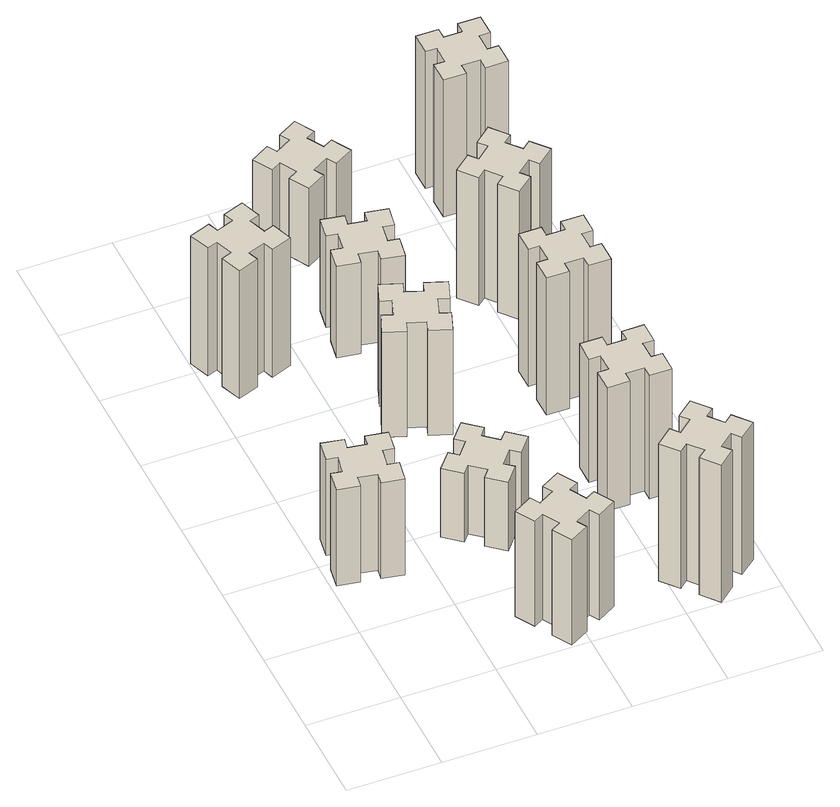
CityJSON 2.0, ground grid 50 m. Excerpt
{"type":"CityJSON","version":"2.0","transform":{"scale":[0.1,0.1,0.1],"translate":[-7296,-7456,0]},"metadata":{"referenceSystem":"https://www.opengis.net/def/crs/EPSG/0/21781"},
"CityObjects":{
"building1":{"type":"Building","attributes":{"class":"1000","function":"1000","usage":"1000","yearOfConstruction":2016,"roofType":"1000","measuredHeight":63,"storeysAboveGround":30,"storeysBelowGround":0},"geometry":[{"type":"Solid","lod":"1","boundaries":[[[[0,1,2,3,4,5,6,7,8,9,10,11,12,13,14,15,16,17,18,19]],[[17,16,20,21]],[[16,15,22,20]],[[15,14,23,22]],[[14,13,24,23]],[[13,12,25,24]],[[12,11,26,25]],[[11,10,27,26]],[[10,9,28,27]],[[9,8,29,28]],[[8,7,30,29]],[[7,6,31,30]],[[6,5,32,31]],[[5,4,33,32]],[[4,3,34,33]],[[3,2,35,34]],[[2,1,36,35]],[[1,0,37,36]],[[0,19,38,37]],[[19,18,39,38]],[[18,17,21,39]],[[24,25,26,27,28,29,30,31,32,33,34,35,36,37,38,39,21,20,22,23]]]]}]},
"building2":{"type":"Building","attributes":{"class":"1000","function":"1000","usage":"1000","yearOfConstruction":2016,"roofType":"1000","measuredHeight":84,"storeysAboveGround":30,"storeysBelowGround":0},"geometry":[{"type":"Solid","lod":"1","boundaries":[[[[40,41,42,43,44,45,46,47,48,49,50,51,52,53,54,55,56,57,58,59]],[[57,56,60,61]],[[56,55,62,60]],[[55,54,63,62]],[[54,53,64,63]],[[53,52,65,64]],[[52,51,66,65]],[[51,50,67,66]],[[50,49,68,67]],[[49,48,69,68]],[[48,47,70,69]],[[47,46,71,70]],[[46,45,72,71]],[[45,44,73,72]],[[44,43,74,73]],[[43,42,75,74]],[[42,41,76,75]],[[41,40,77,76]],[[40,59,78,77]],[[59,58,79,78]],[[58,57,61,79]],[[64,65,66,67,68,69,70,71,72,73,74,75,76,77,78,79,61,60,62,63]]]]}]},
"building3":{"type":"Building","attributes":{"class":"1000","function":"1000","usage":"1000","yearOfConstruction":2016,"roofType":"1000","measuredHeight":69,"storeysAboveGround":30,"storeysBelowGround":0},"geometry":[{"type":"Solid","lod":"1","boundaries":[[[[80,81,82,83,84,85,86,87,88,89,90,91,92,93,94,95,96,97,98,99]],[[97,96,100,101]],[[96,95,102,100]],[[95,94,103,102]],[[94,93,104,103]],[[93,92,105,104]],[[92,91,106,105]],[[91,90,107,106]],[[90,89,108,107]],[[89,88,109,108]],[[88,87,110,109]],[[87,86,111,110]],[[86,85,112,111]],[[85,84,113,112]],[[84,83,114,113]],[[83,82,115,114]],[[82,81,116,115]],[[81,80,117,116]],[[80,99,118,117]],[[99,98,119,118]],[[98,97,101,119]],[[104,105,106,107,108,109,110,111,112,113,114,115,116,117,118,119,101,100,102,103]]]]}]},
"building4":{"type":"Building","attributes":{"class":"1000","function":"1000","usage":"1000","yearOfConstruction":2016,"roofType":"1000","measuredHeight":45,"storeysAboveGround":30,"storeysBelowGround":0},"geometry":[{"type":"Solid","lod":"1","boundaries":[[[[120,121,122,123,124,125,126,127,128,129,130,131,132,133,134,135,136,137,138,139]],[[137,136,140,141]],[[136,135,142,140]],[[135,134,143,142]],[[134,133,144,143]],[[133,132,145,144]],[[132,131,146,145]],[[131,130,147,146]],[[130,129,148,147]],[[129,128,149,148]],[[128,127,150,149]],[[127,126,151,150]],[[126,125,152,151]],[[125,124,153,152]],[[124,123,154,153]],[[123,122,155,154]],[[122,121,156,155]],[[121,120,157,156]],[[120,139,158,157]],[[139,138,159,158]],[[138,137,141,159]],[[144,145,146,147,148,149,150,151,152,153,154,155,156,157,158,159,141,140,142,143]]]]}]},
"building5":{"type":"Building","attributes":{"class":"1000","function":"1000","usage":"1000","yearOfConstruction":2016,"roofType":"1000","measuredHeight":69,"storeysAboveGround":30,"storeysBelowGround":0},"geometry":[{"type":"Solid","lod":"1","boundaries":[[[[160,161,162,163,164,165,166,167,168,169,170,171,172,173,174,175,176,177,178,179]],[[177,176,180,181]],[[176,175,182,180]],[[175,174,183,182]],[[174,173,184,183]],[[173,172,185,184]],[[172,171,186,185]],[[171,170,187,186]],[[170,169,188,187]],[[169,168,189,188]],[[168,167,190,189]],[[167,166,191,190]],[[166,165,192,191]],[[165,164,193,192]],[[164,163,194,193]],[[163,162,195,194]],[[162,161,196,195]],[[161,160,197,196]],[[160,179,198,197]],[[179,178,199,198]],[[178,177,181,199]],[[184,185,186,187,188,189,190,191,192,193,194,195,196,197,198,199,181,180,182,183]]]]}]},
"building6":{"type":"Building","attributes":{"class":"1000","function":"1000","usage":"1000","yearOfConstruction":2016,"roofType":"1000","measuredHeight":60,"storeysAboveGround":30,"storeysBelowGround":0},"geometry":[{"type":"Solid","lod":"1","boundaries":[[[[200,201,202,203,204,205,206,207,208,209,210,211,212,213,214,215,216,217,218,219]],[[217,216,220,221]],[[216,215,222,220]],[[215,214,223,222]],[[214,213,224,223]],[[213,212,225,224]],[[212,211,226,225]],[[211,210,227,226]],[[210,209,228,227]],[[209,208,229,228]],[[208,207,230,229]],[[207,206,231,230]],[[206,205,232,231]],[[205,204,233,232]],[[204,203,234,233]],[[203,202,235,234]],[[202,201,236,235]],[[201,200,237,236]],[[200,219,238,237]],[[219,218,239,238]],[[218,217,221,239]],[[224,225,226,227,228,229,230,231,232,233,234,235,236,237,238,239,221,220,222,223]]]]}]},
"building7":{"type":"Building","attributes":{"class":"1000","function":"1000","usage":"1000","yearOfConstruction":2016,"roofType":"1000","measuredHeight":90,"storeysAboveGround":30,"storeysBelowGround":0},"geometry":[{"type":"Solid","lod":"1","boundaries":[[[[240,241,242,243,244,245,246,247,248,249,250,251,252,253,254,255,256,257,258,259]],[[257,256,260,261]],[[256,255,262,260]],[[255,254,263,262]],[[254,253,264,263]],[[253,252,265,264]],[[252,251,266,265]],[[251,250,267,266]],[[250,249,268,267]],[[249,248,269,268]],[[248,247,270,269]],[[247,246,271,270]],[[246,245,272,271]],[[245,244,273,272]],[[244,243,274,273]],[[243,242,275,274]],[[242,241,276,275]],[[241,240,277,276]],[[240,259,278,277]],[[259,258,279,278]],[[258,257,261,279]],[[264,265,266,267,268,269,270,271,272,273,274,275,276,277,278,279,261,260,262,263]]]]}]},
"building8":{"type":"Building","attributes":{"class":"1000","function":"1000","usage":"1000","yearOfConstruction":2016,"roofType":"1000","measuredHeight":51,"storeysAboveGround":30,"storeysBelowGround":0},"geometry":[{"type":"Solid","lod":"1","boundaries":[[[[280,281,282,283,284,285,286,287,288,289,290,291,292,293,294,295,296,297,298,299]],[[297,296,300,301]],[[296,295,302,300]],[[295,294,303,302]],[[294,293,304,303]],[[293,292,305,304]],[[292,291,306,305]],[[291,290,307,306]],[[290,289,308,307]],[[289,288,309,308]],[[288,287,310,309]],[[287,286,311,310]],[[286,285,312,311]],[[285,284,313,312]],[[284,283,314,313]],[[283,282,315,314]],[[282,281,316,315]],[[281,280,317,316]],[[280,299,318,317]],[[299,298,319,318]],[[298,297,301,319]],[[304,305,306,307,308,309,310,311,312,313,314,315,316,317,318,319,301,300,302,303]]]]}]},
"building9":{"type":"Building","attributes":{"class":"1000","function":"1000","usage":"1000","yearOfConstruction":2016,"roofType":"1000","measuredHeight":81,"storeysAboveGround":30,"storeysBelowGround":0},"geometry":[{"type":"Solid","lod":"1","boundaries":[[[[320,321,322,323,324,325,326,327,328,329,330,331,332,333,334,335,336,337,338,339]],[[337,336,340,341]],[[336,335,342,340]],[[335,334,343,342]],[[334,333,344,343]],[[333,332,345,344]],[[332,331,346,345]],[[331,330,347,346]],[[330,329,348,347]],[[329,328,349,348]],[[328,327,350,349]],[[327,326,351,350]],[[326,325,352,351]],[[325,324,353,352]],[[324,323,354,353]],[[323,322,355,354]],[[322,321,356,355]],[[321,320,357,356]],[[320,339,358,357]],[[339,338,359,358]],[[338,337,341,359]],[[344,345,346,347,348,349,350,351,352,353,354,355,356,357,358,359,341,340,342,343]]]]}]},
"building10":{"type":"Building","attributes":{"class":"1000","function":"1000","usage":"1000","yearOfConstruction":2016,"roofType":"1000","measuredHeight":90,"storeysAboveGround":30,"storeysBelowGround":0},"geometry":[{"type":"Solid","lod":"1","boundaries":[[[[360,361,362,363,364,365,366,367,368,369,370,371,372,373,374,375,376,377,378,379]],[[377,376,380,381]],[[376,375,382,380]],[[375,374,383,382]],[[374,373,384,383]],[[373,372,385,384]],[[372,371,386,385]],[[371,370,387,386]],[[370,369,388,387]],[[369,368,389,388]],[[368,367,390,389]],[[367,366,391,390]],[[366,365,392,391]],[[365,364,393,392]],[[364,363,394,393]],[[363,362,395,394]],[[362,361,396,395]],[[361,360,397,396]],[[360,379,398,397]],[[379,378,399,398]],[[378,377,381,399]],[[384,385,386,387,388,389,390,391,392,393,394,395,396,397,398,399,381,380,382,383]]]]}]},
"building11":{"type":"Building","attributes":{"class":"1000","function":"1000","usage":"1000","yearOfConstruction":2016,"roofType":"1000","measuredHeight":84,"storeysAboveGround":30,"storeysBelowGround":0},"geometry":[{"type":"Solid","lod":"1","boundaries":[[[[400,401,402,403,404,405,406,407,408,409,410,411,412,413,414,415,416,417,418,419]],[[417,416,420,421]],[[416,415,422,420]],[[415,414,423,422]],[[414,413,424,423]],[[413,412,425,424]],[[412,411,426,425]],[[411,410,427,426]],[[410,409,428,427]],[[409,408,429,428]],[[408,407,430,429]],[[407,406,431,430]],[[406,405,432,431]],[[405,404,433,432]],[[404,403,434,433]],[[403,402,435,434]],[[402,401,436,435]],[[401,400,437,436]],[[400,419,438,437]],[[419,418,439,438]],[[418,417,421,439]],[[424,425,426,427,428,429,430,431,432,433,434,435,436,437,438,439,421,420,422,423]]]]}]},
"building12":{"type":"Building","attributes":{"class":"1000","function":"1000","usage":"1000","yearOfConstruction":2016,"roofType":"1000","measuredHeight":90,"storeysAboveGround":30,"storeysBelowGround":0},"geometry":[{"type":"Solid","lod":"1","boundaries":[[[[440,441,442,443,444,445,446,447,448,449,450,451,452,453,454,455,456,457,458,459]],[[457,456,460,461]],[[456,455,462,460]],[[455,454,463,462]],[[454,453,464,463]],[[453,452,465,464]],[[452,451,466,465]],[[451,450,467,466]],[[450,449,468,467]],[[449,448,469,468]],[[448,447,470,469]],[[447,446,471,470]],[[446,445,472,471]],[[445,444,473,472]],[[444,443,474,473]],[[443,442,475,474]],[[442,441,476,475]],[[441,440,477,476]],[[440,459,478,477]],[[459,458,479,478]],[[458,457,461,479]],[[464,465,466,467,468,469,470,471,472,473,474,475,476,477,478,479,461,460,462,463]]]]}]}
},
"vertices":[
[325,917,0],[342,1015,0],[401,1005,0],[422,1123,0],[304,1144,0],[294,1085,0],[195,1102,0],[206,1161,0],[87,1182,0],[67,1064,0],[126,1054,0],[108,955,0],[49,966,0],[28,847,0],[147,827,0],[157,886,0],[255,868,0],[245,809,0],[363,788,0],[384,907,0],[255,868,630],[245,809,630],[157,886,630],[147,827,630],[28,847,630],[49,966,630],[108,955,630],[126,1054,630],[67,1064,630],[87,1182,630],[206,1161,630],[195,1102,630],[294,1085,630],[304,1144,630],[422,1123,630],[401,1005,630],[342,1015,630],[325,917,630],[384,907,630],[363,788,630],
[346,2456,0],[312,2550,0],[368,2570,0],[327,2683,0],[214,2642,0],[235,2586,0],[141,2552,0],[120,2608,0],[7,2567,0],[49,2454,0],[105,2475,0],[139,2381,0],[83,2360,0],[124,2247,0],[237,2289,0],[216,2345,0],[310,2379,0],[330,2323,0],[443,2364,0],[402,2477,0],[310,2379,840],[330,2323,840],[216,2345,840],[237,2289,840],[124,2247,840],[83,2360,840],[139,2381,840],[105,2475,840],[49,2454,840],[7,2567,840],[120,2608,840],[141,2552,840],[235,2586,840],[214,2642,840],[327,2683,840],[368,2570,840],[312,2550,840],[346,2456,840],[402,2477,840],[443,2364,840],
[845,234,0],[895,147,0],[843,117,0],[903,13,0],[1007,73,0],[977,125,0],[1064,175,0],[1094,123,0],[1198,183,0],[1138,287,0],[1086,257,0],[1036,344,0],[1088,374,0],[1028,478,0],[924,418,0],[954,366,0],[867,316,0],[837,368,0],[733,308,0],[793,204,0],[867,316,690],[837,368,690],[954,366,690],[924,418,690],[1028,478,690],[1088,374,690],[1036,344,690],[1086,257,690],[1138,287,690],[1198,183,690],[1094,123,690],[1064,175,690],[977,125,690],[1007,73,690],[903,13,690],[843,117,690],[895,147,690],[845,234,690],[793,204,690],[733,308,690],
[917,876,0],[982,953,0],[1028,914,0],[1105,1006,0],[1013,1083,0],[974,1037,0],[898,1102,0],[936,1148,0],[844,1225,0],[767,1133,0],[813,1094,0],[749,1018,0],[703,1056,0],[626,964,0],[718,887,0],[756,933,0],[833,869,0],[794,823,0],[886,746,0],[963,838,0],[833,869,450],[794,823,450],[756,933,450],[718,887,450],[626,964,450],[703,1056,450],[749,1018,450],[813,1094,450],[767,1133,450],[844,1225,450],[936,1148,450],[898,1102,450],[974,1037,450],[1013,1083,450],[1105,1006,450],[1028,914,450],[982,953,450],[917,876,450],[963,838,450],[886,746,450],
[952,1741,0],[986,1835,0],[1042,1814,0],[1083,1927,0],[970,1968,0],[950,1912,0],[856,1946,0],[877,2002,0],[764,2043,0],[723,1930,0],[779,1910,0],[745,1816,0],[689,1837,0],[647,1724,0],[760,1683,0],[781,1739,0],[875,1705,0],[854,1649,0],[967,1607,0],[1008,1720,0],[875,1705,690],[854,1649,690],[781,1739,690],[760,1683,690],[647,1724,690],[689,1837,690],[745,1816,690],[779,1910,690],[723,1930,690],[764,2043,690],[877,2002,690],[856,1946,690],[950,1912,690],[970,1968,690],[1083,1927,690],[1042,1814,690],[986,1835,690],[952,1741,690],[1008,1720,690],[967,1607,690],
[766,2534,0],[748,2435,0],[689,2446,0],[668,2327,0],[787,2307,0],[797,2366,0],[895,2348,0],[885,2289,0],[1003,2268,0],[1024,2387,0],[965,2397,0],[982,2495,0],[1041,2485,0],[1062,2603,0],[944,2624,0],[934,2565,0],[835,2582,0],[846,2641,0],[727,2662,0],[707,2544,0],[835,2582,600],[846,2641,600],[934,2565,600],[944,2624,600],[1062,2603,600],[1041,2485,600],[982,2495,600],[965,2397,600],[1024,2387,600],[1003,2268,600],[885,2289,600],[895,2348,600],[797,2366,600],[787,2307,600],[668,2327,600],[689,2446,600],[748,2435,600],[766,2534,600],[707,2544,600],[727,2662,600],
[1738,129,0],[1814,193,0],[1853,147,0],[1945,224,0],[1868,316,0],[1822,278,0],[1757,354,0],[1803,393,0],[1726,485,0],[1634,408,0],[1673,362,0],[1596,297,0],[1558,343,0],[1466,266,0],[1543,174,0],[1589,213,0],[1653,136,0],[1607,98,0],[1684,6,0],[1776,83,0],[1653,136,900],[1607,98,900],[1589,213,900],[1543,174,900],[1466,266,900],[1558,343,900],[1596,297,900],[1673,362,900],[1634,408,900],[1726,485,900],[1803,393,900],[1757,354,900],[1822,278,900],[1868,316,900],[1945,224,900],[1853,147,900],[1814,193,900],[1738,129,900],[1776,83,900],[1684,6,900],
[986,3217,0],[936,3304,0],[988,3334,0],[928,3438,0],[824,3378,0],[854,3326,0],[767,3276,0],[737,3328,0],[633,3268,0],[693,3164,0],[745,3194,0],[795,3107,0],[743,3077,0],[803,2973,0],[907,3033,0],[877,3085,0],[964,3135,0],[994,3083,0],[1098,3143,0],[1038,3247,0],[964,3135,510],[994,3083,510],[877,3085,510],[907,3033,510],[803,2973,510],[743,3077,510],[795,3107,510],[745,3194,510],[693,3164,510],[633,3268,510],[737,3328,510],[767,3276,510],[854,3326,510],[824,3378,510],[928,3438,510],[988,3334,510],[936,3304,510],[986,3217,510],[1038,3247,510],[1098,3143,510],
[1495,1035,0],[1495,935,0],[1435,935,0],[1435,815,0],[1555,815,0],[1555,875,0],[1655,875,0],[1655,815,0],[1775,815,0],[1775,935,0],[1715,935,0],[1715,1035,0],[1775,1035,0],[1775,1155,0],[1655,1155,0],[1655,1095,0],[1555,1095,0],[1555,1155,0],[1435,1155,0],[1435,1035,0],[1555,1095,810],[1555,1155,810],[1655,1095,810],[1655,1155,810],[1775,1155,810],[1775,1035,810],[1715,1035,810],[1715,935,810],[1775,935,810],[1775,815,810],[1655,815,810],[1655,875,810],[1555,875,810],[1555,815,810],[1435,815,810],[1435,935,810],[1495,935,810],[1495,1035,810],[1435,1035,810],[1435,1155,810],
[1715,1675,0],[1715,1775,0],[1775,1775,0],[1775,1895,0],[1655,1895,0],[1655,1835,0],[1555,1835,0],[1555,1895,0],[1435,1895,0],[1435,1775,0],[1495,1775,0],[1495,1675,0],[1435,1675,0],[1435,1555,0],[1555,1555,0],[1555,1615,0],[1655,1615,0],[1655,1555,0],[1775,1555,0],[1775,1675,0],[1655,1615,900],[1655,1555,900],[1555,1615,900],[1555,1555,900],[1435,1555,900],[1435,1675,900],[1495,1675,900],[1495,1775,900],[1435,1775,900],[1435,1895,900],[1555,1895,900],[1555,1835,900],[1655,1835,900],[1655,1895,900],[1775,1895,900],[1775,1775,900],[1715,1775,900],[1715,1675,900],[1775,1675,900],[1775,1555,900],
[1722,2498,0],[1657,2574,0],[1703,2613,0],[1626,2705,0],[1534,2628,0],[1573,2582,0],[1496,2517,0],[1458,2563,0],[1366,2486,0],[1443,2394,0],[1489,2433,0],[1553,2356,0],[1507,2318,0],[1584,2226,0],[1676,2303,0],[1638,2349,0],[1714,2413,0],[1753,2367,0],[1845,2444,0],[1768,2536,0],[1714,2413,840],[1753,2367,840],[1638,2349,840],[1676,2303,840],[1584,2226,840],[1507,2318,840],[1553,2356,840],[1489,2433,840],[1443,2394,840],[1366,2486,840],[1458,2563,840],[1496,2517,840],[1573,2582,840],[1534,2628,840],[1626,2705,840],[1703,2613,840],[1657,2574,840],[1722,2498,840],[1768,2536,840],[1845,2444,840],
[1655,3095,0],[1755,3095,0],[1755,3035,0],[1875,3035,0],[1875,3155,0],[1815,3155,0],[1815,3255,0],[1875,3255,0],[1875,3375,0],[1755,3375,0],[1755,3315,0],[1655,3315,0],[1655,3375,0],[1535,3375,0],[1535,3255,0],[1595,3255,0],[1595,3155,0],[1535,3155,0],[1535,3035,0],[1655,3035,0],[1595,3155,900],[1535,3155,900],[1595,3255,900],[1535,3255,900],[1535,3375,900],[1655,3375,900],[1655,3315,900],[1755,3315,900],[1755,3375,900],[1875,3375,900],[1875,3255,900],[1815,3255,900],[1815,3155,900],[1875,3155,900],[1875,3035,900],[1755,3035,900],[1755,3095,900],[1655,3095,900],[1655,3035,900],[1535,3035,900]
]}
